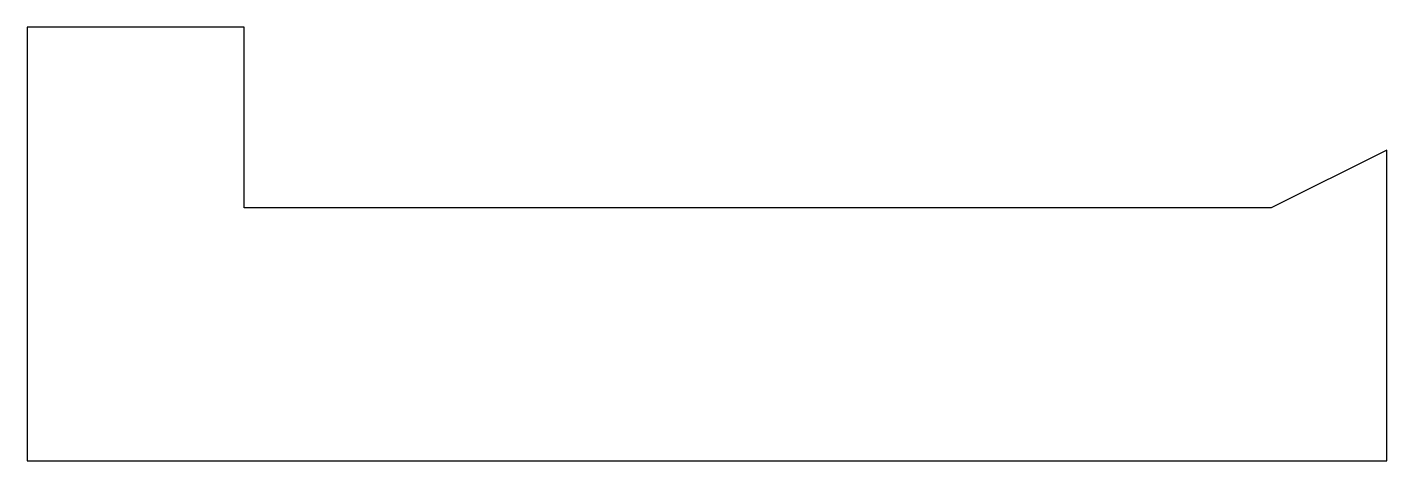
# Model space of a CAD drawing. Header units: metres. Extents: x 0 to 9.4, y 0 to 3.
import ezdxf

# ---------------------------------------------------------------- set-up
doc = ezdxf.new("R2010")
doc.units = ezdxf.units.M

msp = doc.modelspace()

# ---------------------------------------------------------------- linework, layer by layer
for p, q in [((1.5, 3), (0, 3)), ((0, 3), (0, 0)), ((1.5, 1.75), (1.5, 3)), ((9.39999, 2.14999), (8.59999, 1.75)), ((9.39999, 0), (9.39999, 2.14999)), ((8.59999, 1.75), (1.5, 1.75)), ((0, 0), (9.39999, 0))]:
    msp.add_line(p, q)

doc.saveas('drawing.dxf')
